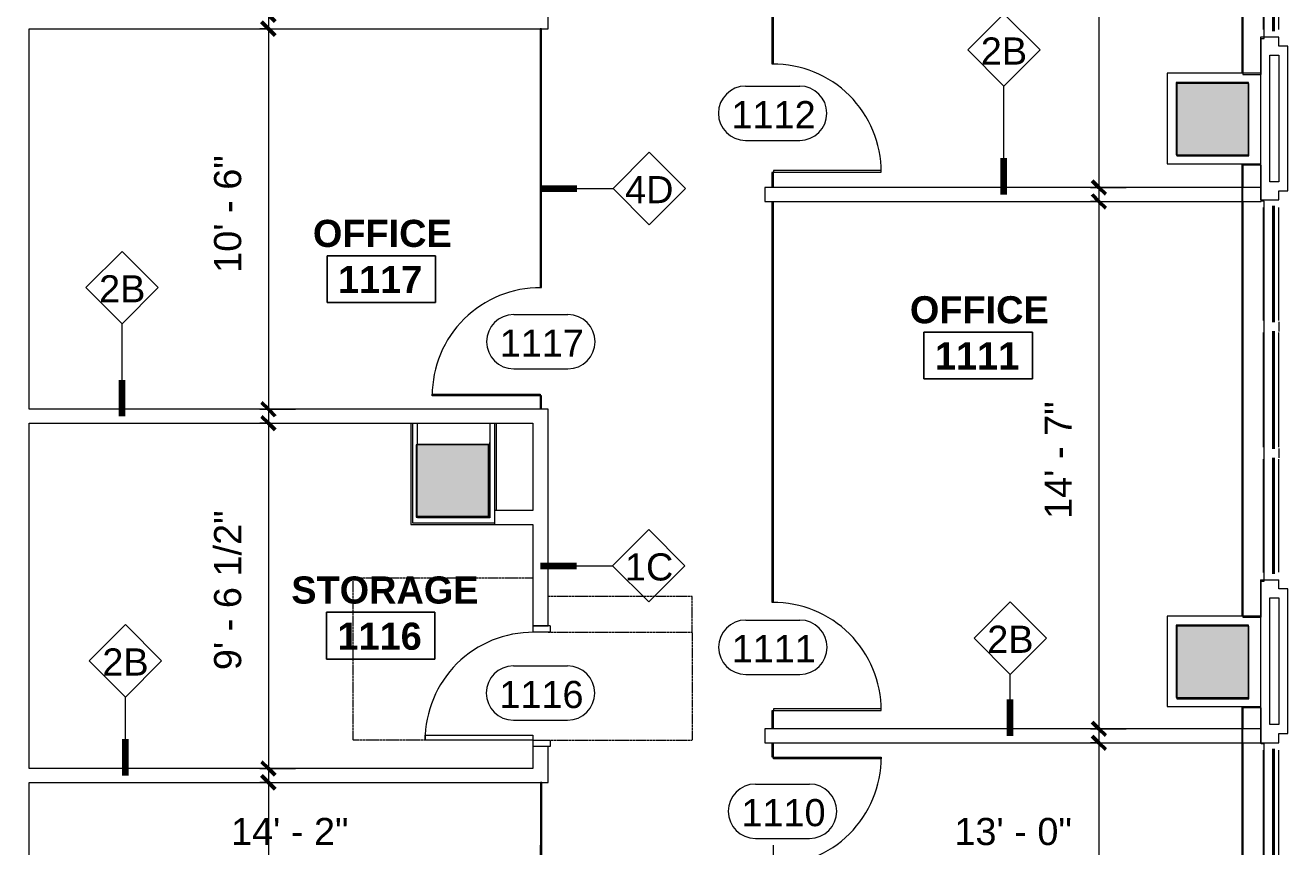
# Model space of a CAD drawing. Header units: inches. Extents: x 920 to 3142, y -796 to 870.
# Drawn here: x 2703.5 to 3122.5, y -200 to 72.4 of the extents above; entities that cross this region are included whole.
import ezdxf
from ezdxf.xclip import XClip

# ---------------------------------------------------------------- set-up
doc = ezdxf.new("R2010")
doc.units = ezdxf.units.IN
doc.header["$MEASUREMENT"] = 0
doc.header["$XCLIPFRAME"] = 2
for name, pattern in [('L1$0$2DASHES', [163.199999, 71.999999, -24, 9.6, -24, 9.6, -24]), ('X2$0$Dash', [0.25, 0.125, -0.125]), ('X2$0$Dash 1_16_', [0.125, 0.0625, -0.0625])]:
    doc.linetypes.add(name, pattern=pattern)
doc.layers.add('L1$0$A-Anno-Revs-FinF', color=181, linetype='Continuous')
doc.layers.add('L1$0$GLZ_GLAZING', color=7, linetype='Continuous')
for name, color, linetype, lineweight in [('L1$0$ArchiCAD Windows_Pen_No__4', 4, 'Continuous', 9), ('L1$0$BB Columns_Pen_No__3', 7, 'Continuous', 20), ('L1$0$BB Columns_Pen_No__7', 7, 'Continuous', 20), ('L1$0$BB Columns_Pen_No__95', 8, 'Continuous', 20), ('L1$0$BB Shell_Pen_No__100', 7, 'Continuous', 20), ('X2$0$18_0109_REV_dwg _7_', 8, 'Continuous', 9), ('X2$0$A-ANNO-DIMS', 211, 'Continuous', 9), ('X2$0$A-ANNO-DIMS-96', 211, 'Continuous', 9), ('X2$0$A-AREA-IDEN', 2, 'Continuous', 9), ('X2$0$A-DETL', 90, 'Continuous', 9), ('X2$0$A-DOOR', 31, 'Continuous', 13), ('X2$0$A-DOOR-FRAM', 31, 'Continuous', 20), ('X2$0$A-DOOR-IDEN', 31, 'Continuous', 9), ('X2$0$A-GENM', 13, 'Continuous', 9), ('X2$0$A-WALL', 113, 'Continuous', 9), ('X2$0$A-WALL-IDEN', 211, 'Continuous', 9), ('X2$0$A-WALL-PATT', 111, 'Continuous', 13), ('X2$0$I-WALL', 2, 'Continuous', 9), ('X2$0$S-COLS', 52, 'Continuous', 9)]:
    doc.layers.add(name, color=color, linetype=linetype, lineweight=lineweight)
doc.styles.add('X2$0$Swis721 Lt BT', font='swissl.ttf', dxfattribs={"height": 9})
doc.styles.add('X2$0$Swis721 Lt BT_B', font='', dxfattribs={"height": 9})
doc.styles.get('X2$0$Swis721 Lt BT_B').set_extended_font_data('Swis721 Lt BT', bold=True)
doc.dimstyles.new('X2$0$OTJ_-_3_32__Linear__1_2__Tolerance', dxfattribs={"dimscale": 12, "dimtxt": 9.497835, "dimasz": 0.375, "dimexe": 0.75, "dimexo": 0.5, "dimgap": 0.5, "dimtad": 1, "dimdec": 1, "dimrnd": 0.5, "dimzin": 3, "dimdsep": 46, "dimlunit": 4, "dimtxsty": 'X2$0$Swis721 Lt BT', "dimblk1": 'X2$0$_Oblique', "dimblk2": 'X2$0$_Oblique', "dimsah": 1, "dimcen": 0.09, "dimdle": 0.75, "dimazin": 0, "dimtfac": 1, "dimtdec": 4, "dimtix": 1, "dimtmove": 0, "dimatfit": 3, "dimfxl": 1, "dimtvp": 1, "dimfrac": 2, "dimtolj": 1, "dimtzin": 0, "dimarcsym": 2})

# ---------------------------------------------------------------- blocks, each defined once
blk = doc.blocks.new('L1$0$window-fixed')
at = {"layer": 'L1$0$ArchiCAD Windows_Pen_No__4', "linetype": 'L1$0$2DASHES'}
for p, q in [((-6723.6, 3788.31), (-6761.1, 3788.31)), ((-6681.6, 3788.31), (-6719.6, 3788.31)), ((-6640.1, 3788.31), (-6677.6, 3788.31)), ((-6723.6, 3783.31), (-6761.1, 3783.31)), ((-6681.6, 3783.31), (-6719.6, 3783.31)), ((-6640.09, 3783.31), (-6677.6, 3783.31))]:
    blk.add_line(p, q, dxfattribs=at)
at = {"layer": 'L1$0$ArchiCAD Windows_Pen_No__4', "linetype": 'Continuous'}
for p, q in [((-6723.17, 3788.31), (-6721.6, 3788.31)), ((-6721.6, 3788.31), (-6720.02, 3788.31)), ((-6681.17, 3788.31), (-6679.6, 3788.31)), ((-6679.6, 3788.31), (-6678.02, 3788.31))]:
    blk.add_line(p, q, dxfattribs=at)
at = {"layer": 'L1$0$GLZ_GLAZING', "color": 30, "linetype": 'Continuous'}
for p, q in [((-6723.1, 3786.81), (-6761.6, 3786.81)), ((-6761.6, 3786.32), (-6723.1, 3786.31)), ((-6681.1, 3786.81), (-6720.1, 3786.81)), ((-6720.1, 3786.32), (-6681.1, 3786.31)), ((-6639.59, 3786.81), (-6678.1, 3786.81)), ((-6678.1, 3786.32), (-6639.6, 3786.31))]:
    blk.add_line(p, q, dxfattribs=at)
at = {"layer": 'L1$0$GLZ_GLAZING', "color": 30, "linetype": 'Continuous', "const_width": 0.00174}
for points in [[(-6763.6, 3783.31), (-6761.1, 3783.31), (-6761.1, 3786.06), (-6761.6, 3786.06), (-6761.6, 3787.06), (-6761.1, 3787.06), (-6761.1, 3788.31), (-6763.6, 3788.31), (-6763.6, 3787.06), (-6763.6, 3787.06), (-6763.6, 3786.06), (-6763.6, 3786.06)], [(-6723.1, 3786.06), (-6723.1, 3787.06), (-6761.6, 3787.06), (-6761.6, 3786.07), (-6723.1, 3786.06)], [(-6719.6, 3783.31), (-6723.6, 3783.31), (-6723.6, 3786.06), (-6723.1, 3786.06), (-6723.1, 3787.06), (-6723.6, 3787.06), (-6723.6, 3788.31), (-6719.6, 3788.31), (-6719.6, 3787.06), (-6720.1, 3787.06), (-6720.1, 3786.06), (-6719.6, 3786.06)], [(-6681.1, 3786.06), (-6681.1, 3787.06), (-6720.1, 3787.06), (-6720.1, 3786.07), (-6681.59, 3786.06)], [(-6677.6, 3783.31), (-6681.6, 3783.31), (-6681.6, 3786.06), (-6681.1, 3786.06), (-6681.1, 3787.06), (-6681.6, 3787.06), (-6681.6, 3788.31), (-6677.6, 3788.31), (-6677.6, 3787.06), (-6678.1, 3787.06), (-6678.1, 3786.06), (-6677.6, 3786.06)], [(-6639.59, 3786.06), (-6639.59, 3787.06), (-6678.1, 3787.06), (-6678.1, 3786.07), (-6639.59, 3786.06)]]:
    blk.add_lwpolyline(points, close=True, dxfattribs=at)
blk.add_lwpolyline([(-6637.6, 3783.31), (-6637.6, 3788.31), (-6640.1, 3788.31), (-6640.09, 3787.06), (-6639.59, 3787.06), (-6639.59, 3786.06), (-6640.09, 3786.06), (-6640.09, 3783.31), (-6637.6, 3783.31)], dxfattribs=at)
blk = doc.blocks.new('L1')
at = {"layer": 'L1$0$BB Columns_Pen_No__95', "linetype": 'Continuous', "lineweight": 0, "true_color": 0x3f3f3f}
for points in [[(-6238.69, 2976.07), (-6262.69, 2976.07), (-6262.69, 2952.07), (-6238.69, 2952.07)], [(-6514.69, 2856.07), (-6514.69, 2832.07), (-6490.69, 2832.07), (-6490.69, 2856.07)], [(-6238.69, 2796.07), (-6262.69, 2796.07), (-6262.69, 2772.07), (-6238.69, 2772.07)]]:
    blk.add_hatch(color=250, dxfattribs=at).paths.add_polyline_path(points)
at = {"layer": 'L1$0$A-Anno-Revs-FinF'}
for p, q in [((-6240.69, 2979.07), (-6240.69, 3129.07)), ((-6240.69, 2799.07), (-6240.69, 2949.07)), ((-6240.69, 2619.07), (-6240.69, 2769.07))]:
    blk.add_line(p, q, dxfattribs=at)
at = {"layer": 'L1$0$BB Columns_Pen_No__3', "linetype": 'Continuous'}
for p, q in [((-6234.69, 2979.07), (-6265.69, 2979.07)), ((-6265.69, 2979.07), (-6265.69, 2949.07)), ((-6265.69, 2949.07), (-6234.69, 2949.07)), ((-6234.69, 2799.07), (-6265.69, 2799.07)), ((-6265.69, 2799.07), (-6265.69, 2769.07)), ((-6265.69, 2769.07), (-6234.69, 2769.07))]:
    blk.add_line(p, q, dxfattribs=at)
at = {"layer": 'L1$0$BB Columns_Pen_No__7', "linetype": 'Continuous', "flags": 128}
for points in [[(-6238.69, 2976.07), (-6262.69, 2976.07), (-6262.69, 2952.07), (-6238.69, 2952.07)], [(-6514.69, 2856.07), (-6490.69, 2856.07), (-6490.69, 2832.07), (-6514.69, 2832.07)], [(-6238.69, 2796.07), (-6262.69, 2796.07), (-6262.69, 2772.07), (-6238.69, 2772.07)]]:
    blk.add_lwpolyline(points, close=True, dxfattribs=at)
at = {"layer": 'L1$0$BB Shell_Pen_No__100', "linetype": 'Continuous'}
for p, q in [((-6234.69, 2937.07), (-6228.69, 2937.07)), ((-6234.69, 2811.07), (-6228.69, 2811.07))]:
    blk.add_line(p, q, dxfattribs=at)
at = {"layer": 'L1$0$BB Shell_Pen_No__100', "linetype": 'Continuous', "flags": 128}
for points in [[(-6234.69, 2991.07), (-6234.69, 2985.07)], [(-6228.69, 2988.07), (-6228.69, 2991.07), (-6234.69, 2991.07)], [(-6225.69, 2988.07), (-6228.69, 2988.07)], [(-6225.69, 2940.07), (-6225.69, 2988.07)], [(-6234.69, 2985.07), (-6234.69, 2943.07)], [(-6231.69, 2943.07), (-6231.69, 2985.07)], [(-6231.69, 2985.07), (-6228.69, 2985.07)], [(-6228.69, 2985.07), (-6228.69, 2943.07)], [(-6234.69, 2943.07), (-6234.69, 2937.07)], [(-6228.69, 2943.07), (-6231.69, 2943.07)], [(-6228.69, 2940.07), (-6225.69, 2940.07)], [(-6228.69, 2937.07), (-6228.69, 2940.07)], [(-6234.69, 2811.07), (-6234.69, 2805.07)], [(-6228.69, 2808.07), (-6228.69, 2811.07)], [(-6225.69, 2808.07), (-6228.69, 2808.07)], [(-6225.69, 2760.07), (-6225.69, 2808.07)], [(-6234.69, 2805.07), (-6234.69, 2763.07)], [(-6231.69, 2763.07), (-6231.69, 2805.07)], [(-6231.69, 2805.07), (-6228.69, 2805.07)], [(-6228.69, 2805.07), (-6228.69, 2763.07)], [(-6234.69, 2763.07), (-6234.69, 2757.07)], [(-6228.69, 2763.07), (-6231.69, 2763.07)], [(-6234.69, 2757.07), (-6228.69, 2757.07), (-6228.69, 2760.07)], [(-6228.69, 2760.07), (-6225.69, 2760.07)]]:
    blk.add_lwpolyline(points, dxfattribs=at)
at = {"layer": 'L1$0$A-Anno-Revs-FinF', "rotation": 270}
for p in [(-10017, -3646.53), (-10017, -3826.53), (-10017, -4006.53)]:
    blk.add_blockref('L1$0$window-fixed', p, dxfattribs=at)
blk = doc.blocks.new('X2$0$Single Glass Door - 36_ x 84_-4893000-FIRST FLOOR CONSTRUCTION')
at = {"layer": 'X2$0$A-DOOR', "lineweight": 20}
for p, q in [((17.40625, -0.25), (17.90625, -0.25)), ((17.40625, -36.0625), (17.40625, -0.25)), ((17.90625, -0.25), (17.90625, -36.0625)), ((17.90625, -36.0625), (17.40625, -36.0625))]:
    blk.add_line(p, q, dxfattribs=at)
at = {"layer": 'X2$0$A-DOOR', "lineweight": 9}
blk.add_arc((17.90625, -0.25), 35.8125, 179.5, 270, dxfattribs=at)
blk = doc.blocks.new('X2$0$Single Flush - OTJ_SOLIDFLUSH_ALUM-5106307-FIRST FLOOR CONSTRUCTION')
at = {"layer": 'X2$0$A-DOOR', "lineweight": 20}
for p, q in [((16.16, -2.5), (17.91, -2.5)), ((16.16, -38.31), (16.16, -2.5)), ((17.91, -2.5), (17.91, -38.31)), ((17.91, -38.31), (16.16, -38.31))]:
    blk.add_line(p, q, dxfattribs=at)
at = {"layer": 'X2$0$A-DOOR', "lineweight": 9}
blk.add_arc((17.91, -2.5), 35.81, 179.5, 270, dxfattribs=at)
at = {"layer": 'X2$0$A-DOOR-FRAM'}
for p, q in [((-20, 3.25), (-20, -2.5)), ((-20, 3.25), (-18, 3.25)), ((-18, 3.25), (-18, -2.5)), ((18, 3.25), (18, -2.5)), ((18, 3.25), (20, 3.25)), ((20, 3.25), (20, -2.5)), ((-20, -2.5), (-18, -2.5)), ((18, -2.5), (20, -2.5))]:
    blk.add_line(p, q, dxfattribs=at)
at = {"layer": 'X2$0$A-GENM', "linetype": 'X2$0$Dash'}
for p, q in [((-17.91, 50.31), (-29.91, 50.31)), ((-29.91, 2.5), (-29.91, 50.31)), ((-17.91, 50.31), (17.91, 50.31)), ((-17.91, 2.5), (-17.91, 50.31)), ((17.91, 2.5), (17.91, 50.31)), ((17.87, 2.5), (17.91, 2.5)), ((-35.91, -2.5), (-35.91, -62.31)), ((17.87, -2.5), (17.91, -2.5)), ((17.91, -2.5), (17.91, -62.31)), ((-35.91, -62.31), (17.91, -62.31))]:
    blk.add_line(p, q, dxfattribs=at)
blk = doc.blocks.new('X2$0$Single Glass Door - 36_ x 84_-5046140-FIRST FLOOR CONSTRUCTION')
at = {"layer": 'X2$0$A-DOOR', "lineweight": 20}
for p, q in [((17.40625, 36.0625), (17.40625, 0.25)), ((17.90625, 36.0625), (17.40625, 36.0625)), ((17.90625, 0.25), (17.90625, 36.0625)), ((17.40625, 0.25), (17.90625, 0.25))]:
    blk.add_line(p, q, dxfattribs=at)
at = {"layer": 'X2$0$A-DOOR', "lineweight": 9}
blk.add_arc((17.90625, 0.25), 35.8125, 90, 180.5, dxfattribs=at)
blk = doc.blocks.new('X2$0$Walls 10 - Walls 1-5282321-FIRST FLOOR CONSTRUCTION')
at = {"layer": 'X2$0$A-WALL'}
for p, q in [((126.07, 386.06), (126.07, 236.06)), ((132.07, 386.06), (126.07, 386.06)), ((132.07, 374.06), (132.07, 386.06)), ((133.07, 374.06), (132.07, 374.06)), ((133.07, 248.06), (133.07, 374.06)), ((132.07, 236.06), (132.07, 248.06)), ((132.07, 248.06), (133.07, 248.06)), ((126.07, 236.06), (132.07, 236.06))]:
    blk.add_line(p, q, dxfattribs=at)
blk = doc.blocks.new('X2$0$Walls 11 - Walls 1-5282433-FIRST FLOOR CONSTRUCTION')
at = {"layer": 'X2$0$A-WALL'}
for p, q in [((126.07, 386.06), (126.07, 378.61)), ((132.07, 386.06), (126.07, 386.06)), ((132.07, 378.61), (132.07, 386.06)), ((126.07, 373.99), (126.07, 236.06)), ((133.07, 374.06), (132.07, 374.06)), ((133.07, 248.06), (133.07, 374.06)), ((132.07, 236.06), (132.07, 248.06)), ((132.07, 248.06), (133.07, 248.06)), ((126.07, 236.06), (132.07, 236.06))]:
    blk.add_line(p, q, dxfattribs=at)
blk = doc.blocks.new('X2$0$Walls 12 - Walls 1-5282459-FIRST FLOOR CONSTRUCTION')
at = {"layer": 'X2$0$A-WALL'}
for p, q in [((126.07, 386.06), (126.07, 379.06)), ((132.07, 386.06), (126.07, 386.06)), ((132.07, 379.06), (132.07, 386.06)), ((126.07, 374.43), (126.07, 236.06)), ((132.07, 374.06), (132.07, 374.43)), ((133.07, 374.06), (132.07, 374.06)), ((133.07, 248.06), (133.07, 374.06)), ((132.07, 236.06), (132.07, 248.06)), ((132.07, 248.06), (133.07, 248.06)), ((126.07, 236.06), (132.07, 236.06))]:
    blk.add_line(p, q, dxfattribs=at)
blk = doc.blocks.new('X2$0$Concrete-Rectangular-Column - 24 X 24-V16-FIRST FLOOR CONSTRUCTION')
at = {"layer": 'X2$0$S-COLS'}
blk.add_hatch(color=7, dxfattribs=at).paths.add_polyline_path([(-12, -12), (12, -12), (12, 12), (-12, 12), (-12, 11.75)], flags=0)
at = {"layer": 'X2$0$S-COLS', "color": 8, "lineweight": 20}
for p, q in [((12, 12), (-12, 12)), ((-12, 12), (-12, -12)), ((12, -12), (12, 12)), ((-12, -12), (12, -12))]:
    blk.add_line(p, q, dxfattribs=at)
blk = doc.blocks.new('X2$0$Room Tag - Room Name and Number-3379422-FIRST FLOOR CONSTRUCTION')
at = {"layer": 'X2$0$A-AREA-IDEN'}
for p, q in [((-0.1881, -0.1636), (-0.1881, -0.0018)), ((-0.1881, -0.0018), (0.1869, -0.0018)), ((0.1869, -0.0018), (-0.1881, -0.0018)), ((-0.1881, -0.0018), (-0.1881, -0.1636)), ((0.1869, -0.0018), (0.1869, -0.1636)), ((0.1869, -0.1636), (0.1869, -0.0018)), ((0.1869, -0.1636), (-0.1881, -0.1636)), ((-0.1881, -0.1636), (0.1869, -0.1636))]:
    blk.add_line(p, q, dxfattribs=at)
blk = doc.blocks.new('X2$0$Wall Tag - 1_4_-62626-FIRST FLOOR CONSTRUCTION')
at = {"layer": 'X2$0$A-WALL-IDEN'}
for p, q in [((-0.125, 0), (0, 0.125)), ((0, 0.125), (0.125, 0)), ((-0.125, 0), (0, -0.125)), ((0, -0.125), (0.125, 0))]:
    blk.add_line(p, q, dxfattribs=at)
blk = doc.blocks.new('X2$0$Door Tag - Door Tag-41184-FIRST FLOOR CONSTRUCTION')
at = {"layer": 'X2$0$A-DOOR-IDEN'}
for p, q in [((-0.09375, 0.09375), (0.09375, 0.09375)), ((-0.09375, -0.09375), (0.09375, -0.09375))]:
    blk.add_line(p, q, dxfattribs=at)
for centre, start, end in [((-0.09375, 0), 90, 270), ((0.09375, 0), 270, 90)]:
    blk.add_arc(centre, 0.09375, start, end, dxfattribs=at)
blk = doc.blocks.new('X2$0$DIMBLOCK4-FIRST FLOOR CONSTRUCTION')
at = {"layer": 'X2$0$A-ANNO-DIMS-96', "transparency": 16777216}
for p, q in [((-197.44, -169.71), (-197.44, -313.69)), ((-200.26, -178.71), (-188.44, -178.71)), ((-197.44, -178.71), (-200.26, -178.71)), ((-200.26, -304.69), (-188.44, -304.69)), ((-197.44, -304.69), (-200.26, -304.69))]:
    blk.add_line(p, q, dxfattribs=at)
at = {"layer": 'X2$0$A-ANNO-DIMS-96', "lineweight": 50, "transparency": 16777216}
for p, q in [((-197.44, -178.71), (-199.69, -176.46)), ((-197.44, -178.71), (-195.19, -180.96)), ((-197.44, -304.69), (-199.69, -302.44)), ((-197.44, -304.69), (-195.19, -306.94))]:
    blk.add_line(p, q, dxfattribs=at)
at = {"layer": 'X2$0$A-ANNO-DIMS-96', "color": 0, "transparency": 16777216, "insert": (-215.46, -259.57), "char_height": 9, "width": 42.8759, "attachment_point": 1, "rotation": 90, "line_spacing_factor": 1.005062, "style": 'X2$0$Swis721 Lt BT'}
blk.add_mtext('10\' - 6"', dxfattribs=at)
blk = doc.blocks.new('X2$0$_Oblique')
at = {"color": 0, "linetype": 'ByBlock', "lineweight": -2}
blk.add_line((-0.5, -0.5), (0.5, 0.5), dxfattribs=at)
blk = doc.blocks.new('X2$0$DIMBLOCK5-FIRST FLOOR CONSTRUCTION')
at = {"layer": 'X2$0$A-ANNO-DIMS-96', "transparency": 16777216}
for p, q in [((-197.44, -50.57), (-197.44, -183.09)), ((-200.26, -59.57), (-188.44, -59.57)), ((-197.44, -59.57), (-200.26, -59.57)), ((-200.26, -174.09), (-188.44, -174.09)), ((-197.44, -174.09), (-200.26, -174.09))]:
    blk.add_line(p, q, dxfattribs=at)
at = {"layer": 'X2$0$A-ANNO-DIMS-96', "lineweight": 50, "transparency": 16777216}
for p, q in [((-197.44, -59.57), (-199.69, -57.32)), ((-197.44, -59.57), (-195.19, -61.82)), ((-197.44, -174.09), (-199.69, -171.84)), ((-197.44, -174.09), (-195.19, -176.34))]:
    blk.add_line(p, q, dxfattribs=at)
at = {"layer": 'X2$0$A-ANNO-DIMS-96', "color": 0, "transparency": 16777216, "insert": (-215.46, -141.48), "char_height": 9, "width": 59.1579, "attachment_point": 1, "rotation": 90, "line_spacing_factor": 1.005062, "style": 'X2$0$Swis721 Lt BT'}
blk.add_mtext('9\' - 6 1/2"', dxfattribs=at)
blk = doc.blocks.new('X2$0$DIMBLOCK6-FIRST FLOOR CONSTRUCTION')
at = {"layer": 'X2$0$A-ANNO-DIMS-96', "transparency": 16777216}
for p, q in [((-197.44, 80.25), (-197.44, -63.94)), ((-200.26, 71.25), (-188.44, 71.25)), ((-197.44, 71.25), (-200.26, 71.25)), ((-200.26, -54.94), (-188.44, -54.94)), ((-197.44, -54.94), (-200.26, -54.94))]:
    blk.add_line(p, q, dxfattribs=at)
at = {"layer": 'X2$0$A-ANNO-DIMS-96', "lineweight": 50, "transparency": 16777216}
for p, q in [((-197.44, 71.25), (-199.69, 73.5)), ((-197.44, 71.25), (-195.19, 69)), ((-197.44, -54.94), (-199.69, -52.69)), ((-197.44, -54.94), (-195.19, -57.19))]:
    blk.add_line(p, q, dxfattribs=at)
at = {"layer": 'X2$0$A-ANNO-DIMS-96', "color": 0, "transparency": 16777216, "insert": (-215.46, -9.71), "char_height": 9, "width": 42.8759, "attachment_point": 1, "rotation": 90, "line_spacing_factor": 1.005062, "style": 'X2$0$Swis721 Lt BT'}
blk.add_mtext('10\' - 6"', dxfattribs=at)
blk = doc.blocks.new('X2$0$DIMBLOCK7-FIRST FLOOR CONSTRUCTION')
at = {"layer": 'X2$0$A-ANNO-DIMS-96', "transparency": 16777216}
for p, q in [((-197.44, 212.38), (-197.44, 66.87)), ((-200.26, 203.38), (-188.44, 203.38)), ((-197.44, 203.38), (-200.26, 203.38)), ((-200.26, 75.87), (-188.44, 75.87)), ((-197.44, 75.87), (-200.26, 75.87))]:
    blk.add_line(p, q, dxfattribs=at)
at = {"layer": 'X2$0$A-ANNO-DIMS-96', "lineweight": 50, "transparency": 16777216}
for p, q in [((-197.44, 203.38), (-199.69, 205.63)), ((-197.44, 203.38), (-195.19, 201.13)), ((-197.44, 75.87), (-199.69, 78.12)), ((-197.44, 75.87), (-195.19, 73.62))]:
    blk.add_line(p, q, dxfattribs=at)
at = {"layer": 'X2$0$A-ANNO-DIMS-96', "color": 0, "transparency": 16777216, "insert": (-215.46, 111.66), "char_height": 9, "width": 67.118, "attachment_point": 1, "rotation": 90, "line_spacing_factor": 1.005062, "style": 'X2$0$Swis721 Lt BT'}
blk.add_mtext('10\' - 7 1/2"', dxfattribs=at)
blk = doc.blocks.new('X2$0$DIMBLOCK9-FIRST FLOOR CONSTRUCTION')
at = {"layer": 'X2$0$A-ANNO-DIMS-96', "transparency": 16777216}
for p, q in [((-276.86, -211.32), (-276.86, -199.5)), ((-107.11, -211.32), (-107.11, -199.5)), ((-285.86, -208.5), (-98.11, -208.5)), ((-276.86, -208.5), (-276.86, -211.32)), ((-107.11, -208.5), (-107.11, -211.32))]:
    blk.add_line(p, q, dxfattribs=at)
at = {"layer": 'X2$0$A-ANNO-DIMS-96', "lineweight": 50, "transparency": 16777216}
for p, q in [((-276.86, -208.5), (-279.11, -210.75)), ((-276.86, -208.5), (-274.61, -206.25)), ((-107.11, -208.5), (-109.36, -210.75)), ((-107.11, -208.5), (-104.86, -206.25))]:
    blk.add_line(p, q, dxfattribs=at)
at = {"layer": 'X2$0$A-ANNO-DIMS-96', "color": 0, "transparency": 16777216, "insert": (-209.85, -190.49), "char_height": 9, "width": 42.8759, "attachment_point": 1, "line_spacing_factor": 1.005062, "style": 'X2$0$Swis721 Lt BT'}
blk.add_mtext('14\' - 2"', dxfattribs=at)
blk = doc.blocks.new('X2$0$DIMBLOCK11-FIRST FLOOR CONSTRUCTION')
at = {"layer": 'X2$0$A-ANNO-DIMS-96', "transparency": 16777216}
for p, q in [((78.27, -156.57), (78.27, -409.19)), ((75.45, -165.57), (87.27, -165.57)), ((78.27, -165.57), (75.45, -165.57)), ((75.45, -400.19), (87.27, -400.19)), ((78.27, -400.19), (75.45, -400.19))]:
    blk.add_line(p, q, dxfattribs=at)
at = {"layer": 'X2$0$A-ANNO-DIMS-96', "lineweight": 50, "transparency": 16777216}
for p, q in [((78.27, -165.57), (76.02, -163.32)), ((78.27, -165.57), (80.52, -167.82)), ((78.27, -400.19), (76.02, -397.94)), ((78.27, -400.19), (80.52, -402.44))]:
    blk.add_line(p, q, dxfattribs=at)
at = {"layer": 'X2$0$A-ANNO-DIMS-96', "color": 0, "transparency": 16777216, "insert": (60.25, -310.85), "char_height": 9, "width": 67.118, "attachment_point": 1, "rotation": 90, "line_spacing_factor": 1.005062, "style": 'X2$0$Swis721 Lt BT'}
blk.add_mtext('19\' - 6 1/2"', dxfattribs=at)
blk = doc.blocks.new('X2$0$DIMBLOCK12-FIRST FLOOR CONSTRUCTION')
at = {"layer": 'X2$0$A-ANNO-DIMS-96', "transparency": 16777216}
for p, q in [((78.27, 22.99), (78.27, -169.94)), ((75.45, 13.99), (87.27, 13.99)), ((78.27, 13.99), (75.45, 13.99)), ((75.45, -160.94), (87.27, -160.94)), ((78.27, -160.94), (75.45, -160.94))]:
    blk.add_line(p, q, dxfattribs=at)
at = {"layer": 'X2$0$A-ANNO-DIMS-96', "lineweight": 50, "transparency": 16777216}
for p, q in [((78.27, 13.99), (76.02, 16.24)), ((78.27, 13.99), (80.52, 11.74)), ((78.27, -160.94), (76.02, -158.69)), ((78.27, -160.94), (80.52, -163.19))]:
    blk.add_line(p, q, dxfattribs=at)
at = {"layer": 'X2$0$A-ANNO-DIMS-96', "color": 0, "transparency": 16777216, "insert": (60.25, -91.34), "char_height": 9, "width": 42.8759, "attachment_point": 1, "rotation": 90, "line_spacing_factor": 1.005062, "style": 'X2$0$Swis721 Lt BT'}
blk.add_mtext('14\' - 7"', dxfattribs=at)
blk = doc.blocks.new('X2$0$DIMBLOCK13-FIRST FLOOR CONSTRUCTION')
at = {"layer": 'X2$0$A-ANNO-DIMS-96', "transparency": 16777216}
for p, q in [((78.27, 242.76), (78.27, 9.61)), ((75.45, 233.76), (87.27, 233.76)), ((78.27, 233.76), (75.45, 233.76)), ((75.45, 18.61), (87.27, 18.61)), ((78.27, 18.61), (75.45, 18.61))]:
    blk.add_line(p, q, dxfattribs=at)
at = {"layer": 'X2$0$A-ANNO-DIMS-96', "lineweight": 50, "transparency": 16777216}
for p, q in [((78.27, 233.76), (76.02, 236.01)), ((78.27, 233.76), (80.52, 231.51)), ((78.27, 18.61), (76.02, 20.86)), ((78.27, 18.61), (80.52, 16.36))]:
    blk.add_line(p, q, dxfattribs=at)
at = {"layer": 'X2$0$A-ANNO-DIMS-96', "color": 0, "transparency": 16777216, "insert": (60.25, 105), "char_height": 9, "width": 50.836, "attachment_point": 1, "rotation": 90, "line_spacing_factor": 1.005062, "style": 'X2$0$Swis721 Lt BT'}
blk.add_mtext('17\' - 11"', dxfattribs=at)
blk = doc.blocks.new('X2$0$DIMBLOCK15-FIRST FLOOR CONSTRUCTION')
at = {"layer": 'X2$0$A-ANNO-DIMS-96', "transparency": 16777216}
for p, q in [((-29.8, -211.32), (-29.8, -199.5)), ((126.07, -211.32), (126.07, -199.5)), ((-38.8, -208.5), (135.07, -208.5)), ((-29.8, -208.5), (-29.8, -211.32)), ((126.07, -208.5), (126.07, -211.32))]:
    blk.add_line(p, q, dxfattribs=at)
at = {"layer": 'X2$0$A-ANNO-DIMS-96', "lineweight": 50, "transparency": 16777216}
for p, q in [((-29.8, -208.5), (-32.05, -210.75)), ((-29.8, -208.5), (-27.55, -206.25)), ((126.07, -208.5), (123.82, -210.75)), ((126.07, -208.5), (128.32, -206.25))]:
    blk.add_line(p, q, dxfattribs=at)
at = {"layer": 'X2$0$A-ANNO-DIMS-96', "color": 0, "transparency": 16777216, "insert": (30.27, -190.49), "char_height": 9, "width": 42.8759, "attachment_point": 1, "line_spacing_factor": 1.005062, "style": 'X2$0$Swis721 Lt BT'}
blk.add_mtext('13\' - 0"', dxfattribs=at)
blk = doc.blocks.new('X2')
at = {"layer": 'X2$0$A-WALL-PATT', "lineweight": 9}
h = blk.add_hatch(dxfattribs=at)
h.set_pattern_fill('FP2_2', color=256, style=0, pattern_type=2)
h.set_pattern_definition([(0, (0, 0), (30.72, 7.68), [1.267, -21.773, 1.267, -21.773, -122.88]), (0, (0, 0), (30.72, 7.68), [-46.08, 1.267, -44.813, 1.267, -21.773, -53.76]), (0, (0, 0), (30.72, 7.68), [-115.2, 1.267, -14.093, 1.267, -37.133]), (120, (11.52, 3.84), (-22.01108, 22.7643), [1.267, -21.773, 1.267, -21.773, -122.88]), (120, (11.52, 3.84), (-22.01108, 22.7643), [-46.08, 1.267, -44.813, 1.267, -21.773, -53.76]), (120, (11.52, 3.84), (-22.01108, 22.7643), [-115.2, 1.267, -14.093, 1.267, -37.133]), (240, (15.36, 19.2), (-8.70892, -30.4443), [1.267, -21.773, 1.267, -21.773, -122.88]), (240, (15.36, 19.2), (-8.70892, -30.4443), [-46.08, 1.267, -44.813, 1.267, -21.773, -53.76]), (240, (15.36, 19.2), (-8.70892, -30.4443), [-115.2, 1.267, -14.093, 1.267, -37.133])])
h.paths.add_polyline_path([(-121.68, -88.57), (-121.68, -59.57), (-122.3, -59.57), (-122.3, -88.57)], flags=0)
at = {"layer": 'X2$0$A-DETL', "linetype": 'X2$0$Dash 1_16_', "lineweight": 13}
blk.add_line((-123.93, -66.94), (-123.93, -65.75), dxfattribs=at)
at = {"layer": 'X2$0$A-WALL', "lineweight": 13}
for p, q in [((-276.86, 71.25), (-109.61, 71.25)), ((-106.74, 71.25), (-107.24, 71.25)), ((132.07, 18.61), (-32.61, 18.61)), ((-32.61, 18.61), (-32.61, 13.99)), ((132.07, 13.99), (132.07, 18.61)), ((-32.61, 13.99), (132.07, 13.99)), ((-104.61, -54.94), (-276.86, -54.94)), ((-104.61, -59.57), (-104.61, -54.94)), ((-276.86, -59.57), (-109.61, -59.57)), ((-149.55, -59.57), (-149.55, -92.57)), ((-122.3, -93.19), (-122.3, -59.57)), ((-109.61, -88.57), (-122.3, -88.57)), ((-149.55, -92.57), (-122.3, -92.57)), ((-121.68, -93.19), (-109.61, -93.19)), ((132.07, -160.94), (-32.61, -160.94)), ((-32.61, -160.94), (-32.61, -165.57)), ((132.07, -165.57), (132.07, -160.94)), ((-32.61, -165.57), (132.07, -165.57)), ((-109.61, -174.09), (-276.86, -174.09)), ((-276.86, -178.71), (-109.61, -178.71)), ((-106.61, -178.71), (-107.11, -178.71))]:
    blk.add_line(p, q, dxfattribs=at)
at = {"layer": 'X2$0$A-WALL-IDEN'}
for p, q in [((46.71, 16.3), (46.71, 52.24)), ((-106.99, 18.27), (-82.99, 18.27)), ((-245.97, -57.26), (-245.97, -26.62)), ((-107.11, -106.87), (-83.17, -106.87)), ((48.85, -163.26), (48.85, -142.87)), ((-244.89, -176.4), (-244.89, -150.39))]:
    blk.add_line(p, q, dxfattribs=at)
at = {"layer": 'X2$0$A-WALL-IDEN', "lineweight": 90}
for p, q in [((46.71, 16.3), (46.71, 28.3)), ((-106.99, 18.27), (-94.99, 18.27)), ((-245.97, -57.26), (-245.97, -45.26)), ((-107.11, -106.87), (-95.11, -106.87)), ((48.85, -163.26), (48.85, -151.26)), ((-244.89, -176.4), (-244.89, -164.4))]:
    blk.add_line(p, q, dxfattribs=at)
at = {"layer": 'X2$0$I-WALL', "lineweight": 13}
for p, q in [((-30.3, 233.76), (-30.3, 59.61)), ((-29.8, 59.61), (-29.8, 233.76)), ((-104.61, 71.25), (-104.61, 80.87)), ((-276.86, -54.94), (-276.86, 71.25)), ((-109.61, 71.25), (-107.24, 71.25)), ((-107.24, 71.25), (-107.24, -14.54)), ((-106.74, -14.54), (-106.74, 71.25)), ((-106.74, 71.25), (-104.61, 71.25)), ((-30.3, 59.61), (-29.8, 59.61)), ((-29.8, 23.61), (-30.3, 23.61)), ((-30.3, 23.61), (-30.3, 18.61)), ((-29.8, 18.61), (-29.8, 23.61)), ((-30.3, 13.99), (-30.3, -118.94)), ((-29.8, -118.94), (-29.8, 13.99)), ((-107.24, -14.54), (-106.74, -14.54)), ((-107.24, -50.54), (-107.24, -54.94)), ((-106.74, -50.54), (-107.24, -50.54)), ((-106.74, -54.94), (-106.74, -50.54)), ((-276.86, -174.09), (-276.86, -59.57)), ((-150.18, -59.57), (-150.18, -93.19)), ((-147.93, -66.7), (-147.93, -59.57)), ((-123.93, -59.57), (-123.93, -90.94)), ((-121.68, -88.57), (-121.68, -59.57)), ((-109.61, -59.57), (-109.61, -88.57)), ((-104.61, -126.83), (-104.61, -59.57)), ((-147.93, -90.94), (-147.93, -90.7)), ((-123.93, -90.94), (-147.93, -90.94)), ((-150.18, -93.19), (-121.68, -93.19)), ((-109.61, -93.19), (-109.61, -126.83)), ((-30.3, -118.94), (-29.8, -118.94)), ((-109.61, -126.83), (-104.61, -126.83)), ((-29.8, -154.94), (-30.3, -154.94)), ((-30.3, -154.94), (-30.3, -160.94)), ((-29.8, -160.94), (-29.8, -154.94)), ((-109.61, -166.83), (-109.61, -174.09)), ((-104.61, -166.83), (-109.61, -166.83)), ((-104.61, -178.71), (-104.61, -166.83)), ((-30.3, -165.57), (-30.3, -170.26)), ((-29.8, -170.26), (-29.8, -165.57)), ((-30.3, -170.26), (-29.8, -170.26)), ((-276.86, -304.69), (-276.86, -178.71)), ((-109.61, -178.71), (-107.11, -178.71)), ((-107.11, -178.71), (-107.11, -262.71)), ((-106.61, -262.71), (-106.61, -178.71)), ((-106.61, -178.71), (-104.61, -178.71))]:
    blk.add_line(p, q, dxfattribs=at)
at = {"layer": 'X2$0$18_0109_REV_dwg _7_'}
ref = blk.add_blockref('L1', (6366.63, -2922.6), dxfattribs=at)
XClip(ref).set_block_clipping_path([(-7565.77838059, 2127.0822525233), (-6206.3289485376, 3792.4196422704)])
at = {"layer": 'X2$0$A-AREA-IDEN', "xscale": 95.99999999999994, "yscale": 95.99999999999994, "zscale": 95.99999999999994}
for p in [(-159.91, -3.84), (38.25, -29.17), (-160.08, -122.12)]:
    blk.add_blockref('X2$0$Room Tag - Room Name and Number-3379422-FIRST FLOOR CONSTRUCTION', p, dxfattribs=at)
at = {"layer": 'X2$0$A-DOOR'}
for name, p, rotation in [('X2$0$Single Glass Door - 36_ x 84_-5046140-FIRST FLOOR CONSTRUCTION', (-30.05, 41.61), 269.9999999999999), ('X2$0$Single Glass Door - 36_ x 84_-4893000-FIRST FLOOR CONSTRUCTION', (-106.99, -32.54), 270.0000000000001), ('X2$0$Single Flush - OTJ_SOLIDFLUSH_ALUM-5106307-FIRST FLOOR CONSTRUCTION', (-107.11, -146.83), 270.0000000000001), ('X2$0$Single Glass Door - 36_ x 84_-5046140-FIRST FLOOR CONSTRUCTION', (-30.05, -136.94), 269.9999999999999), ('X2$0$Single Glass Door - 36_ x 84_-4893000-FIRST FLOOR CONSTRUCTION', (-30.05, -188.26), 89.99999999999991)]:
    blk.add_blockref(name, p, dxfattribs=dict(at, rotation=rotation))
at = {"layer": 'X2$0$A-DOOR-IDEN', "xscale": 95.99999999999994, "yscale": 95.99999999999994, "zscale": 95.99999999999994}
for p in [(-30.05, 43.24), (-106.99, -32.54), (-29.99, -133.87), (-107.11, -149.06), (-26.76, -188.26)]:
    blk.add_blockref('X2$0$Door Tag - Door Tag-41184-FIRST FLOOR CONSTRUCTION', p, dxfattribs=at)
at = {"layer": 'X2$0$A-WALL'}
for name, p in [('X2$0$Walls 10 - Walls 1-5282321-FIRST FLOOR CONSTRUCTION', (0, -180)), ('X2$0$Walls 11 - Walls 1-5282433-FIRST FLOOR CONSTRUCTION', (0, -360)), ('X2$0$Walls 12 - Walls 1-5282459-FIRST FLOOR CONSTRUCTION', (0, -540))]:
    blk.add_blockref(name, p, dxfattribs=at)
at = {"layer": 'X2$0$A-WALL-IDEN', "xscale": 95.99999999999994, "yscale": 95.99999999999994, "zscale": 95.99999999999994}
for p in [(46.71, 64.24), (-70.99, 18.27), (-245.97, -14.62), (-71.17, -106.87), (48.85, -130.87), (-244.89, -138.39)]:
    blk.add_blockref('X2$0$Wall Tag - 1_4_-62626-FIRST FLOOR CONSTRUCTION', p, dxfattribs=at)
at = {"layer": 'X2$0$S-COLS'}
for p in [(116.07, 41.06), (-136.34, -78.7), (116.07, -138.94)]:
    blk.add_blockref('X2$0$Concrete-Rectangular-Column - 24 X 24-V16-FIRST FLOOR CONSTRUCTION', p, dxfattribs=at)
at = {"layer": 'X2$0$A-AREA-IDEN', "char_height": 9, "attachment_point": 1, "style": 'X2$0$Swis721 Lt BT_B'}
for s, insert, width in [('OFFICE', (-182.65, 7.88), 54.843), ('1117', (-174.32, -7.44), 33.936), ('OFFICE', (15.51, -17.45), 54.843), ('1111', (23.84, -32.77), 33.936), ('STORAGE', (-189.83, -110.4), 71.811), ('1116', (-174.49, -125.72), 33.936)]:
    blk.add_mtext(s, dxfattribs=dict(at, insert=insert, width=width))
at = {"layer": 'X2$0$A-DOOR-IDEN', "char_height": 9, "width": 32.724, "attachment_point": 1, "style": 'X2$0$Swis721 Lt BT'}
for s, insert in [('1112', (-43.72, 47.26)), ('1117', (-120.65, -28.52)), ('1111', (-43.65, -129.85)), ('1116', (-120.78, -145.04)), ('1110', (-40.43, -184.23))]:
    blk.add_mtext(s, dxfattribs=dict(at, insert=insert))
at = {"layer": 'X2$0$A-WALL-IDEN', "char_height": 9, "attachment_point": 1, "style": 'X2$0$Swis721 Lt BT'}
for s, insert, width in [('2B', (39.05, 68.36), 18.18), ('4D', (-79.03, 22.4), 19.089), ('2B', (-253.63, -10.5), 18.18), ('1C', (-79.08, -102.74), 18.786), ('2B', (41.18, -126.74), 18.18), ('2B', (-252.55, -134.27), 18.18)]:
    blk.add_mtext(s, dxfattribs=dict(at, insert=insert, width=width))
at = {"layer": 'X2$0$A-ANNO-DIMS'}
for base, p1, p2, override, picture, middle in [((78.2688, 18.6101), (81.4508, 233.7591), (81.4508, 18.6101), {"dimpost": '<>', "dimfxl": 215.148953}, 'X2$0$DIMBLOCK13-FIRST FLOOR CONSTRUCTION', (67.7688, 126.1846)), ((-197.44, 75.87), (-194.26, 203.38), (-194.26, 75.87), {"dimpost": '<>', "dimfxl": 127.511366}, 'X2$0$DIMBLOCK7-FIRST FLOOR CONSTRUCTION', (-208.58, 139.63)), ((-197.44, -54.94), (-194.26, 71.25), (-194.26, -54.94), {"dimpost": '<>', "dimfxl": 126.191022}, 'X2$0$DIMBLOCK6-FIRST FLOOR CONSTRUCTION', (-208.07, 8.15)), ((78.27, -160.94), (81.45, 13.99), (81.45, -160.94), {"dimpost": '<>', "dimfxl": 174.929245}, 'X2$0$DIMBLOCK12-FIRST FLOOR CONSTRUCTION', (67.77, -73.48)), ((-197.44, -174.09), (-194.26, -59.57), (-194.26, -174.09), {"dimpost": '<>', "dimfxl": 114.51596}, 'X2$0$DIMBLOCK5-FIRST FLOOR CONSTRUCTION', (-208.58, -116.83)), ((78.27, -400.19), (81.45, -165.57), (81.45, -400.19), {"dimpost": '<>', "dimfxl": 234.620068}, 'X2$0$DIMBLOCK11-FIRST FLOOR CONSTRUCTION', (67.13, -282.88)), ((-197.44, -304.69), (-194.26, -178.71), (-194.26, -304.69), {"dimpost": '<>', "dimfxl": 125.98404}, 'X2$0$DIMBLOCK4-FIRST FLOOR CONSTRUCTION', (-208.07, -241.7))]:
    dim = blk.add_linear_dim(base=base, p1=p1, p2=p2, angle=90, dimstyle='X2$0$OTJ_-_3_32__Linear__1_2__Tolerance', override=override, dxfattribs=at)
    dim.commit()
    dim.dimension.update_dxf_attribs({"geometry": picture, "text_midpoint": middle})
for base, p1, p2, override, picture, middle in [((-107.1118, -208.5038), (-276.8644, -205.3218), (-107.1118, -205.3218), {"dimpost": '<>', "dimfxl": 169.752555}, 'X2$0$DIMBLOCK9-FIRST FLOOR CONSTRUCTION', (-191.9881, -198.0038)), ((126.07, -208.5), (-29.8, -205.32), (126.07, -205.32), {"dimpost": '<>', "dimfxl": 155.869827}, 'X2$0$DIMBLOCK15-FIRST FLOOR CONSTRUCTION', (48.14, -197.88))]:
    dim = blk.add_linear_dim(base=base, p1=p1, p2=p2, dimstyle='X2$0$OTJ_-_3_32__Linear__1_2__Tolerance', override=override, dxfattribs=at)
    dim.commit()
    dim.dimension.update_dxf_attribs({"geometry": picture, "text_midpoint": middle})

msp = doc.modelspace()

# ---------------------------------------------------------------- block references
at = {"color": 250}
msp.add_blockref('X2', (2981.59, 0), dxfattribs=at)

doc.saveas('drawing.dxf')
